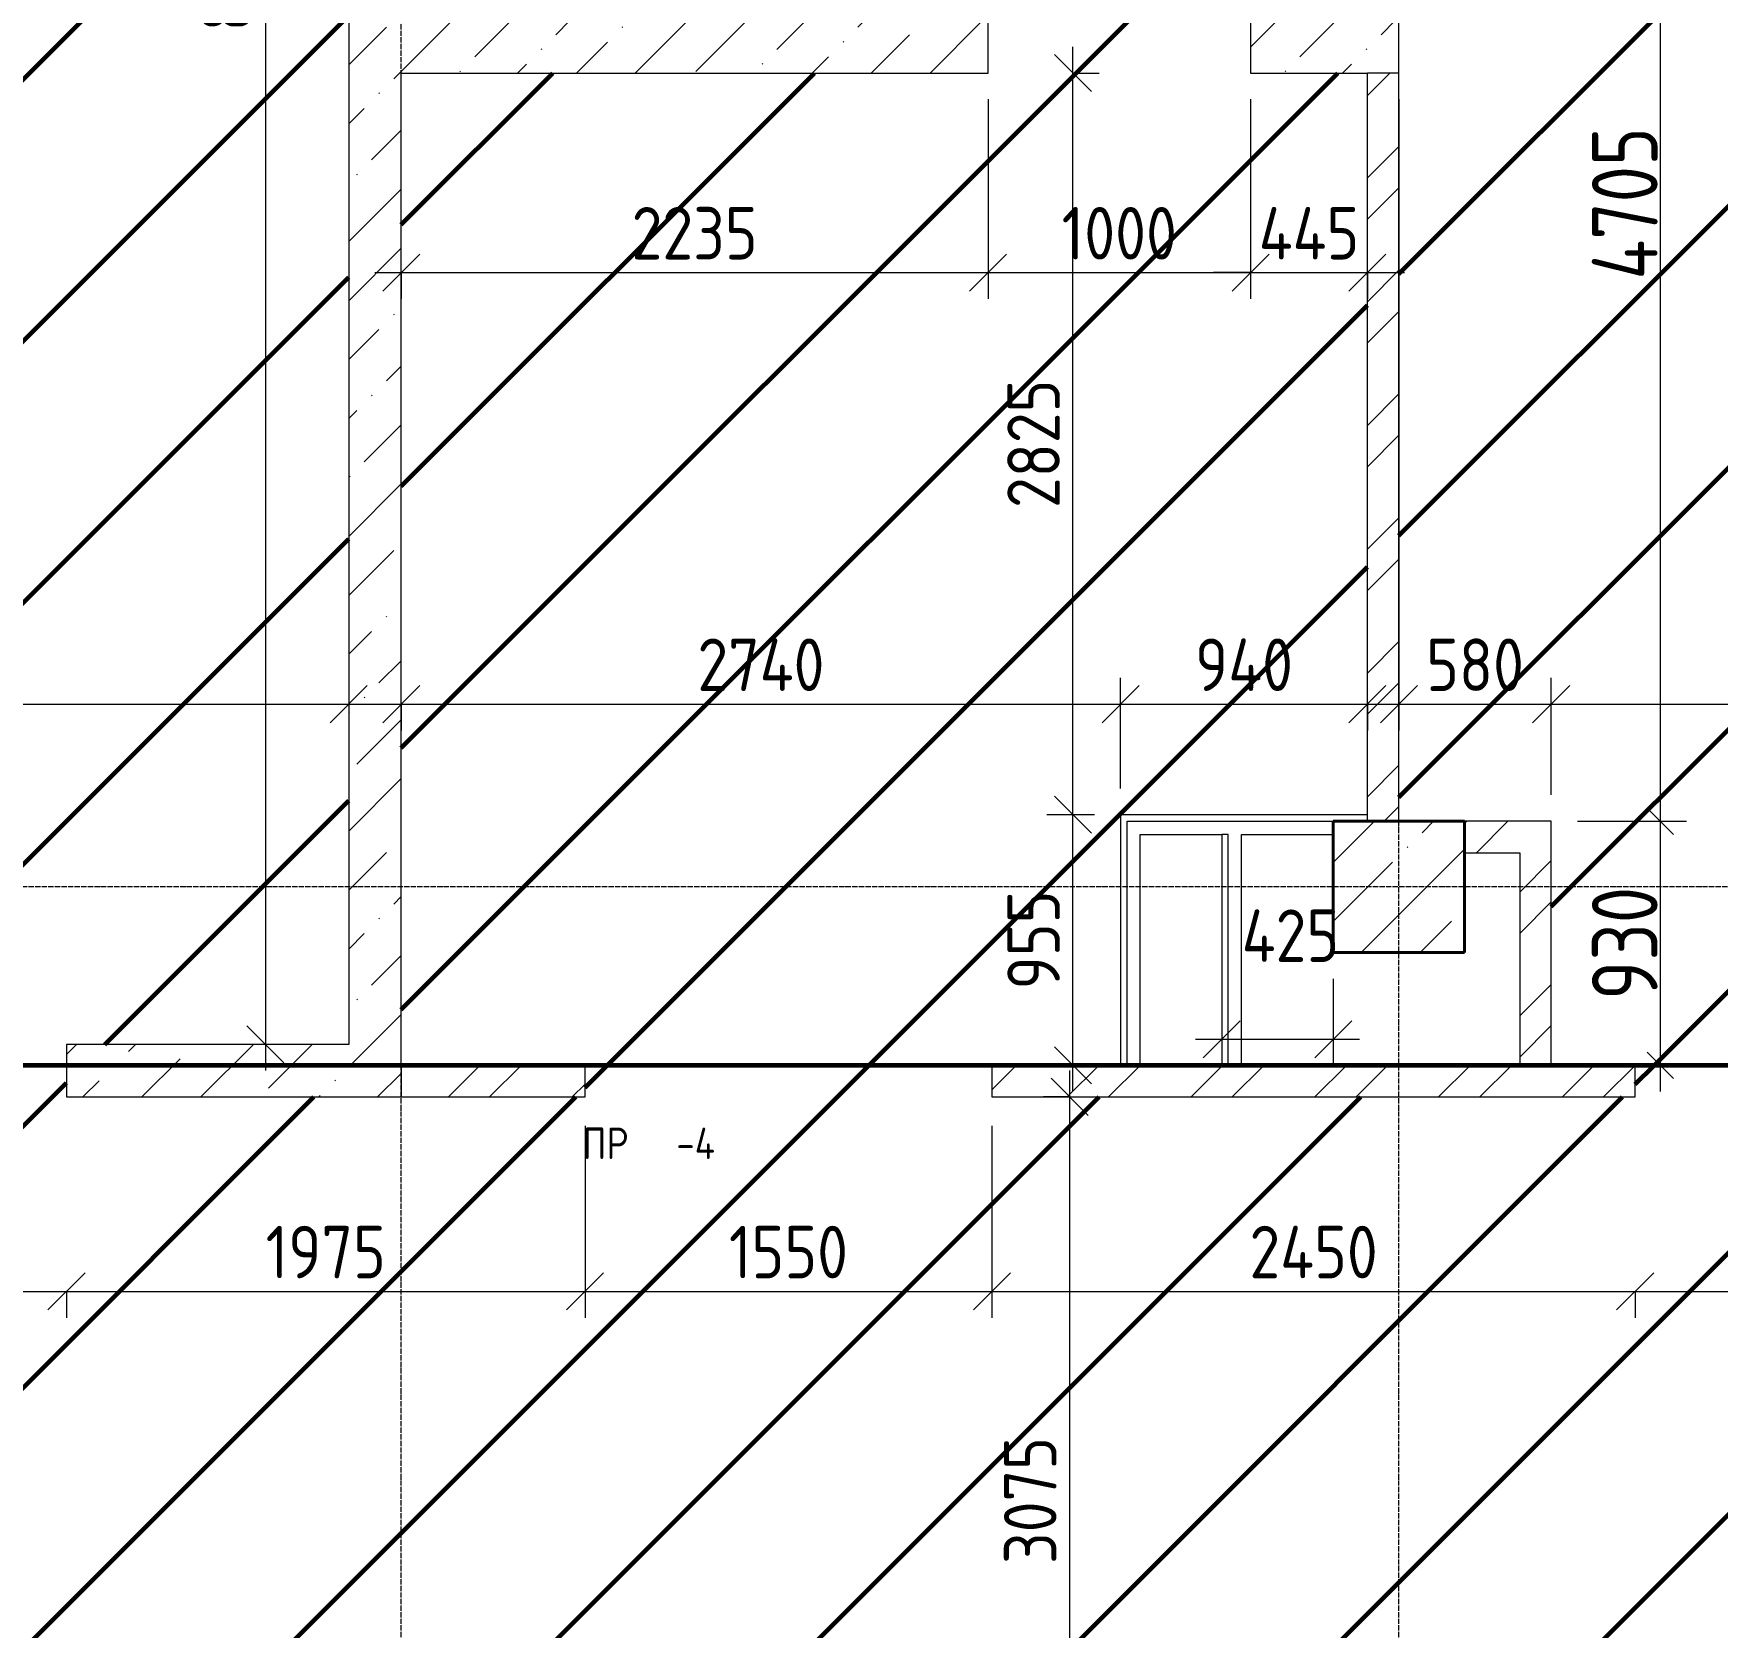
# Model space of a CAD drawing. Header units: millimetres. Extents: x -56773 to 323062, y -262288 to 76460.
# Drawn here: x 44400 to 50813, y 584 to 6655 of the extents above; entities that cross this region are included whole.
import ezdxf

# ---------------------------------------------------------------- set-up
doc = ezdxf.new("R2010")
doc.units = ezdxf.units.MM
doc.linetypes.add('ADSK_Линия сетки', pattern=[25, 20, -2.5, 0, -2.5])
for name, color, linetype, lineweight in [('1.1) Шлифовка потолка', 5, 'Continuous', 60), ('Марки', 7, 'Continuous', 20), ('Несущие колонны', 7, 'Continuous', 18), ('Оси', 7, 'Continuous', 9), ('Размеры', 7, 'Continuous', 9), ('Стены внутренние', 7, 'Continuous', 18), ('Стены наружные', 7, 'Continuous', 18), ('Стены штриховка', 7, 'Continuous', 9)]:
    doc.layers.add(name, color=color, linetype=linetype, lineweight=lineweight)
doc.styles.add('GOST Common_3', font='', dxfattribs={"width": 0.9, "height": 200})
doc.styles.add('GOST Common_5', font='', dxfattribs={"width": 0.85, "height": 250})
doc.styles.add('GOST Common_9', font='', dxfattribs={"width": 0.9, "height": 120})
doc.styles.get('GOST Common_3').set_extended_font_data('GOST Common')
doc.styles.get('GOST Common_5').set_extended_font_data('GOST Common')
doc.styles.get('GOST Common_9').set_extended_font_data('GOST Common')
doc.dimstyles.new('ADSK_Основной_2_0_1', dxfattribs={"dimscale": 304.8, "dimtxt": 201.142999, "dimasz": 0.463911, "dimexe": 0.328084, "dimexo": 0.328084, "dimgap": 0.164042, "dimtad": 1, "dimdec": 3, "dimrnd": 0.001, "dimdsep": 46, "dimtxsty": 'GOST Common_3', "dimblk1": 'OBLIQUE', "dimblk2": 'OBLIQUE', "dimsah": 1, "dimcen": 0.09, "dimdle": 0.328084, "dimazin": 2, "dimtfac": 1, "dimtdec": 4, "dimtix": 1, "dimtmove": 1, "dimatfit": 3, "dimfxl": 1, "dimtvp": 1, "dimtolj": 1, "dimtzin": 0, "dimlwd": 20, "dimlwe": 20, "dimarcsym": 2})
doc.dimstyles.new('ADSK_Основной_2_0_2', dxfattribs={"dimscale": 304.8, "dimtxt": 201.142999, "dimasz": 0.463911, "dimexe": 0.328084, "dimexo": 0.328084, "dimgap": 0.164042, "dimtad": 1, "dimdec": 3, "dimrnd": 0.001, "dimdsep": 46, "dimtxsty": 'GOST Common_3', "dimblk1": 'OBLIQUE', "dimblk2": 'OBLIQUE', "dimsah": 1, "dimcen": 0.09, "dimdle": 0.328084, "dimazin": 2, "dimtfac": 1, "dimtdec": 4, "dimtix": 1, "dimtmove": 0, "dimatfit": 3, "dimfxl": 1, "dimtvp": 1, "dimtolj": 1, "dimtzin": 0, "dimlwd": 20, "dimlwe": 20, "dimarcsym": 2})
doc.dimstyles.new('ADSK_Основной_окр', dxfattribs={"dimscale": 304.8, "dimtxt": 251.428749, "dimasz": 0.328084, "dimexe": 0.328084, "dimexo": 0.328084, "dimgap": 0.032808, "dimtad": 1, "dimdec": 0, "dimrnd": 5, "dimdsep": 46, "dimtxsty": 'GOST Common_5', "dimblk1": 'OBLIQUE', "dimblk2": 'OBLIQUE', "dimsah": 1, "dimcen": 0.09, "dimdle": 0.328084, "dimazin": 2, "dimtfac": 1, "dimtdec": 4, "dimtix": 1, "dimtmove": 0, "dimatfit": 3, "dimfxl": 1, "dimtvp": 1, "dimtolj": 1, "dimtzin": 0, "dimlwd": 20, "dimlwe": 20, "dimarcsym": 2})
pattern_1 = [(45, (0, 0), (84.19025, 308.69666), [396.875, -79.375, 3.353, -76.022])]
pattern_2 = [(45, (0, 0), (-235.7317, 235.7317), []), (45, (157.15, 0), (-235.7317, 235.7317), [])]

# ---------------------------------------------------------------- blocks, each defined once
blk = doc.blocks.new('ADSK_КолоннаЖБ_Прямоугольная - 500x500 мм-V14-Кладочный план подвала')
at = {"layer": 'Несущие колонны', "lineweight": 9}
h = blk.add_hatch(dxfattribs=at)
h.set_pattern_fill('FP_20', color=256, style=0, pattern_type=2)
h.set_pattern_definition([(315, (-3404.97, 49600), (224.5064, 224.5064), []), (315, (-3404.97, 49375.5), (224.5064, 224.5064), [396.875, -79.375, 3.353, -76.022])])
h.paths.add_polyline_path([(-250, -250), (250, -250), (250, 250), (-250, 250)])
at = {"layer": 'Несущие колонны', "lineweight": 40}
for p, q in [((-250, -250), (-250, 250)), ((-250, 250), (250, 250)), ((250, 250), (-250, 250)), ((-250, 250), (-250, -250)), ((250, 250), (250, -250)), ((250, -250), (250, 250)), ((250, -250), (-250, -250)), ((-250, -250), (250, -250))]:
    blk.add_line(p, q, dxfattribs=at)
blk = doc.blocks.new('_Oblique')
at = {"color": 0, "linetype": 'ByBlock', "lineweight": -2}
blk.add_line((-0.5, -0.5), (0.5, 0.5), dxfattribs=at)
blk = doc.blocks.new('DIMBLOCK431-Кладочный план подвала')
at = {"layer": 'Defpoints', "color": 0, "transparency": 16777216}
for p in [(43475, 1963.9), (44525, 1963.9), (44525, 1863.9)]:
    blk.add_point(p, dxfattribs=at)
at = {"layer": 'Размеры', "color": 0, "lineweight": 20, "transparency": 16777216}
for p, q in [((43375, 1863.9), (44625, 1863.9)), ((43475, 1863.9), (43475, 1763.9)), ((44525, 1863.9), (44525, 1763.9))]:
    blk.add_line(p, q, dxfattribs=at)
at = {"layer": 'Размеры', "color": 0, "lineweight": 20, "transparency": 16777216, "xscale": 141.4, "yscale": 141.4, "zscale": 141.4, "rotation": 180}
blk.add_blockref('_Oblique', (43475, 1863.9), dxfattribs=at)
at = {"layer": 'Размеры', "color": 0, "lineweight": 20, "transparency": 16777216, "xscale": 141.4, "yscale": 141.4, "zscale": 141.4}
blk.add_blockref('_Oblique', (44525, 1863.9), dxfattribs=at)
at = {"layer": 'Размеры', "color": 0, "lineweight": 9, "transparency": 16777216, "insert": (44000, 2013.9), "char_height": 200, "width": 560.473, "attachment_point": 5, "style": 'GOST Common_3'}
blk.add_mtext('\\A1;1050', dxfattribs=at)
blk = doc.blocks.new('DIMBLOCK432-Кладочный план подвала')
at = {"layer": 'Defpoints', "color": 0, "transparency": 16777216}
for p in [(46500, 2595), (44525, 1963.9), (46500, 1863.9)]:
    blk.add_point(p, dxfattribs=at)
at = {"layer": 'Размеры', "color": 0, "lineweight": 20, "transparency": 16777216}
for p, q in [((46500, 2495), (46500, 1763.9)), ((44425, 1863.9), (46600, 1863.9)), ((44525, 1863.9), (44525, 1763.9))]:
    blk.add_line(p, q, dxfattribs=at)
at = {"layer": 'Размеры', "color": 0, "lineweight": 20, "transparency": 16777216, "xscale": 141.4, "yscale": 141.4, "zscale": 141.4, "rotation": 180}
blk.add_blockref('_Oblique', (44525, 1863.9), dxfattribs=at)
at = {"layer": 'Размеры', "color": 0, "lineweight": 20, "transparency": 16777216, "xscale": 141.4, "yscale": 141.4, "zscale": 141.4}
blk.add_blockref('_Oblique', (46500, 1863.9), dxfattribs=at)
at = {"layer": 'Размеры', "color": 0, "lineweight": 9, "transparency": 16777216, "insert": (45512.5, 2013.9), "char_height": 200, "width": 560.473, "attachment_point": 5, "style": 'GOST Common_3'}
blk.add_mtext('\\A1;1975', dxfattribs=at)
blk = doc.blocks.new('DIMBLOCK433-Кладочный план подвала')
at = {"layer": 'Defpoints', "color": 0, "transparency": 16777216}
for p in [(46500, 2595), (48050, 2595), (48050, 1863.9)]:
    blk.add_point(p, dxfattribs=at)
at = {"layer": 'Размеры', "color": 0, "lineweight": 20, "transparency": 16777216}
for p, q in [((46500, 2495), (46500, 1763.9)), ((48050, 2495), (48050, 1763.9)), ((46400, 1863.9), (48150, 1863.9))]:
    blk.add_line(p, q, dxfattribs=at)
at = {"layer": 'Размеры', "color": 0, "lineweight": 20, "transparency": 16777216, "xscale": 141.4, "yscale": 141.4, "zscale": 141.4, "rotation": 180}
blk.add_blockref('_Oblique', (46500, 1863.9), dxfattribs=at)
at = {"layer": 'Размеры', "color": 0, "lineweight": 20, "transparency": 16777216, "xscale": 141.4, "yscale": 141.4, "zscale": 141.4}
blk.add_blockref('_Oblique', (48050, 1863.9), dxfattribs=at)
at = {"layer": 'Размеры', "color": 0, "lineweight": 9, "transparency": 16777216, "insert": (47275, 2013.9), "char_height": 200, "width": 560.473, "attachment_point": 5, "style": 'GOST Common_3'}
blk.add_mtext('\\A1;1550', dxfattribs=at)
blk = doc.blocks.new('DIMBLOCK434-Кладочный план подвала')
at = {"layer": 'Defpoints', "color": 0, "transparency": 16777216}
for p in [(48050, 2595), (50500, 1963.9), (50500, 1863.9)]:
    blk.add_point(p, dxfattribs=at)
at = {"layer": 'Размеры', "color": 0, "lineweight": 20, "transparency": 16777216}
for p, q in [((48050, 2495), (48050, 1763.9)), ((47950, 1863.9), (50600, 1863.9)), ((50500, 1863.9), (50500, 1763.9))]:
    blk.add_line(p, q, dxfattribs=at)
at = {"layer": 'Размеры', "color": 0, "lineweight": 20, "transparency": 16777216, "xscale": 141.4, "yscale": 141.4, "zscale": 141.4, "rotation": 180}
blk.add_blockref('_Oblique', (48050, 1863.9), dxfattribs=at)
at = {"layer": 'Размеры', "color": 0, "lineweight": 20, "transparency": 16777216, "xscale": 141.4, "yscale": 141.4, "zscale": 141.4}
blk.add_blockref('_Oblique', (50500, 1863.9), dxfattribs=at)
at = {"layer": 'Размеры', "color": 0, "lineweight": 9, "transparency": 16777216, "insert": (49275, 2013.9), "char_height": 200, "width": 625.93, "attachment_point": 5, "style": 'GOST Common_3'}
blk.add_mtext('\\A1;2450', dxfattribs=at)
blk = doc.blocks.new('DIMBLOCK435-Кладочный план подвала')
at = {"layer": 'Defpoints', "color": 0, "transparency": 16777216}
for p in [(50500, 1963.9), (52050, 1963.9), (52050, 1863.9)]:
    blk.add_point(p, dxfattribs=at)
at = {"layer": 'Размеры', "color": 0, "lineweight": 20, "transparency": 16777216}
for p, q in [((50400, 1863.9), (52150, 1863.9)), ((50500, 1863.9), (50500, 1763.9)), ((52050, 1863.9), (52050, 1763.9))]:
    blk.add_line(p, q, dxfattribs=at)
at = {"layer": 'Размеры', "color": 0, "lineweight": 20, "transparency": 16777216, "xscale": 141.4, "yscale": 141.4, "zscale": 141.4, "rotation": 180}
blk.add_blockref('_Oblique', (50500, 1863.9), dxfattribs=at)
at = {"layer": 'Размеры', "color": 0, "lineweight": 20, "transparency": 16777216, "xscale": 141.4, "yscale": 141.4, "zscale": 141.4}
blk.add_blockref('_Oblique', (52050, 1863.9), dxfattribs=at)
at = {"layer": 'Размеры', "color": 0, "lineweight": 9, "transparency": 16777216, "insert": (51275, 2013.9), "char_height": 200, "width": 560.473, "attachment_point": 5, "style": 'GOST Common_3'}
blk.add_mtext('\\A1;1550', dxfattribs=at)
blk = doc.blocks.new('DIMBLOCK438-Кладочный план подвала')
at = {"layer": 'Defpoints', "color": 0, "transparency": 16777216}
for p in [(50666.1, 8361.7), (50180, 3655), (50595.3, 3655)]:
    blk.add_point(p, dxfattribs=at)
at = {"layer": 'Размеры', "color": 0, "lineweight": 20, "transparency": 16777216}
for p, q in [((50595.3, 8461.7), (50595.3, 3555)), ((50566.1, 8361.7), (50495.3, 8361.7)), ((50280, 3655), (50695.3, 3655))]:
    blk.add_line(p, q, dxfattribs=at)
at = {"layer": 'Размеры', "color": 0, "lineweight": 20, "transparency": 16777216, "xscale": 100, "yscale": 100, "zscale": 100}
for p, rotation in [((50595.3, 8361.7), 90), ((50595.3, 3655), 270)]:
    blk.add_blockref('_Oblique', p, dxfattribs=dict(at, rotation=rotation))
at = {"layer": 'Размеры', "color": 0, "lineweight": 9, "transparency": 16777216, "insert": (50460.3, 6008.3), "char_height": 250, "width": 721.047, "attachment_point": 5, "rotation": 90, "style": 'GOST Common_5'}
blk.add_mtext('\\A1;4705', dxfattribs=at)
blk = doc.blocks.new('DIMBLOCK439-Кладочный план подвала')
at = {"layer": 'Defpoints', "color": 0, "transparency": 16777216}
for p in [(50180, 3655), (50595.3, 2725), (50666.1, 2725)]:
    blk.add_point(p, dxfattribs=at)
at = {"layer": 'Размеры', "color": 0, "lineweight": 20, "transparency": 16777216}
for p, q in [((50595.3, 3755), (50595.3, 2625)), ((50280, 3655), (50695.3, 3655)), ((50566.1, 2725), (50495.3, 2725))]:
    blk.add_line(p, q, dxfattribs=at)
at = {"layer": 'Размеры', "color": 0, "lineweight": 20, "transparency": 16777216, "xscale": 100, "yscale": 100, "zscale": 100}
for p, rotation in [((50595.3, 3655), 90), ((50595.3, 2725), 270)]:
    blk.add_blockref('_Oblique', p, dxfattribs=dict(at, rotation=rotation))
at = {"layer": 'Размеры', "color": 0, "lineweight": 9, "transparency": 16777216, "insert": (50460.3, 3190), "char_height": 250, "width": 521.608, "attachment_point": 5, "rotation": 90, "style": 'GOST Common_5'}
blk.add_mtext('\\A1;930', dxfattribs=at)
blk = doc.blocks.new('DIMBLOCK441-Кладочный план подвала')
at = {"layer": 'Defpoints', "color": 0, "transparency": 16777216}
for p in [(49600, 6505), (50180, 4101), (50180, 3655)]:
    blk.add_point(p, dxfattribs=at)
at = {"layer": 'Размеры', "color": 0, "lineweight": 20, "transparency": 16777216}
for p, q in [((49600, 6405), (49600, 4001)), ((50180, 3755), (50180, 4201)), ((49500, 4101), (50280, 4101))]:
    blk.add_line(p, q, dxfattribs=at)
at = {"layer": 'Размеры', "color": 0, "lineweight": 20, "transparency": 16777216, "xscale": 141.4, "yscale": 141.4, "zscale": 141.4, "rotation": 180}
blk.add_blockref('_Oblique', (49600, 4101), dxfattribs=at)
at = {"layer": 'Размеры', "color": 0, "lineweight": 20, "transparency": 16777216, "xscale": 141.4, "yscale": 141.4, "zscale": 141.4}
blk.add_blockref('_Oblique', (50180, 4101), dxfattribs=at)
at = {"layer": 'Размеры', "color": 0, "lineweight": 9, "transparency": 16777216, "insert": (49890, 4251), "char_height": 200, "width": 454.106, "attachment_point": 5, "style": 'GOST Common_3'}
blk.add_mtext('\\A1;580', dxfattribs=at)
blk = doc.blocks.new('DIMBLOCK442-Кладочный план подвала')
at = {"layer": 'Defpoints', "color": 0, "transparency": 16777216}
for p in [(55350, 4101), (50180, 3655), (55350, 3655)]:
    blk.add_point(p, dxfattribs=at)
at = {"layer": 'Размеры', "color": 0, "lineweight": 20, "transparency": 16777216}
for p, q in [((50180, 3755), (50180, 4201)), ((55350, 3755), (55350, 4201)), ((50080, 4101), (55450, 4101))]:
    blk.add_line(p, q, dxfattribs=at)
at = {"layer": 'Размеры', "color": 0, "lineweight": 20, "transparency": 16777216, "xscale": 141.4, "yscale": 141.4, "zscale": 141.4, "rotation": 180}
blk.add_blockref('_Oblique', (50180, 4101), dxfattribs=at)
at = {"layer": 'Размеры', "color": 0, "lineweight": 20, "transparency": 16777216, "xscale": 141.4, "yscale": 141.4, "zscale": 141.4}
blk.add_blockref('_Oblique', (55350, 4101), dxfattribs=at)
at = {"layer": 'Размеры', "color": 0, "lineweight": 9, "transparency": 16777216, "insert": (52765, 4251), "char_height": 200, "width": 560.473, "attachment_point": 5, "style": 'GOST Common_3'}
blk.add_mtext('\\A1;5170', dxfattribs=at)
blk = doc.blocks.new('DIMBLOCK444-Кладочный план подвала')
at = {"layer": 'Defpoints', "color": 0, "transparency": 16777216}
for p in [(48035, 6505), (45800, 5844.7), (48035, 5744.7)]:
    blk.add_point(p, dxfattribs=at)
at = {"layer": 'Размеры', "color": 0, "lineweight": 20, "transparency": 16777216}
for p, q in [((48035, 6405), (48035, 5644.7)), ((45700, 5744.7), (48135, 5744.7)), ((45800, 5744.7), (45800, 5644.7))]:
    blk.add_line(p, q, dxfattribs=at)
at = {"layer": 'Размеры', "color": 0, "lineweight": 20, "transparency": 16777216, "xscale": 141.4, "yscale": 141.4, "zscale": 141.4, "rotation": 180}
blk.add_blockref('_Oblique', (45800, 5744.7), dxfattribs=at)
at = {"layer": 'Размеры', "color": 0, "lineweight": 20, "transparency": 16777216, "xscale": 141.4, "yscale": 141.4, "zscale": 141.4}
blk.add_blockref('_Oblique', (48035, 5744.7), dxfattribs=at)
at = {"layer": 'Размеры', "color": 0, "lineweight": 9, "transparency": 16777216, "insert": (46917.5, 5894.7), "char_height": 200, "width": 605.475, "attachment_point": 5, "style": 'GOST Common_3'}
blk.add_mtext('\\A1;2235', dxfattribs=at)
blk = doc.blocks.new('DIMBLOCK445-Кладочный план подвала')
at = {"layer": 'Defpoints', "color": 0, "transparency": 16777216}
for p in [(48035, 6505), (49035, 6505), (49035, 5744.7)]:
    blk.add_point(p, dxfattribs=at)
at = {"layer": 'Размеры', "color": 0, "lineweight": 20, "transparency": 16777216}
for p, q in [((48035, 6405), (48035, 5644.7)), ((49035, 6405), (49035, 5644.7)), ((47935, 5744.7), (49135, 5744.7))]:
    blk.add_line(p, q, dxfattribs=at)
at = {"layer": 'Размеры', "color": 0, "lineweight": 20, "transparency": 16777216, "xscale": 141.4, "yscale": 141.4, "zscale": 141.4, "rotation": 180}
blk.add_blockref('_Oblique', (48035, 5744.7), dxfattribs=at)
at = {"layer": 'Размеры', "color": 0, "lineweight": 20, "transparency": 16777216, "xscale": 141.4, "yscale": 141.4, "zscale": 141.4}
blk.add_blockref('_Oblique', (49035, 5744.7), dxfattribs=at)
at = {"layer": 'Размеры', "color": 0, "lineweight": 9, "transparency": 16777216, "insert": (48535, 5894.7), "char_height": 200, "width": 560.473, "attachment_point": 5, "style": 'GOST Common_3'}
blk.add_mtext('\\A1;1000', dxfattribs=at)
blk = doc.blocks.new('DIMBLOCK446-Кладочный план подвала')
at = {"layer": 'Defpoints', "color": 0, "transparency": 16777216}
for p in [(49035, 6505), (49480, 5844.7), (49480, 5744.7)]:
    blk.add_point(p, dxfattribs=at)
at = {"layer": 'Размеры', "color": 0, "lineweight": 20, "transparency": 16777216}
for p, q in [((49035, 6405), (49035, 5644.7)), ((49035, 5744.7), (48893.6, 5744.7)), ((49035, 5744.7), (49480, 5744.7)), ((49480, 5744.7), (49480, 5644.7)), ((49480, 5744.7), (49621.4, 5744.7))]:
    blk.add_line(p, q, dxfattribs=at)
at = {"layer": 'Размеры', "color": 0, "lineweight": 20, "transparency": 16777216, "xscale": 141.4, "yscale": 141.4, "zscale": 141.4}
blk.add_blockref('_Oblique', (49035, 5744.7), dxfattribs=at)
at = {"layer": 'Размеры', "color": 0, "lineweight": 20, "transparency": 16777216, "xscale": 141.4, "yscale": 141.4, "zscale": 141.4, "rotation": 180}
blk.add_blockref('_Oblique', (49480, 5744.7), dxfattribs=at)
at = {"layer": 'Размеры', "color": 0, "lineweight": 9, "transparency": 16777216, "insert": (49257.5, 5894.7), "char_height": 200, "width": 495.016, "attachment_point": 5, "style": 'GOST Common_3'}
blk.add_mtext('\\A1;445', dxfattribs=at)
blk = doc.blocks.new('DIMBLOCK447-Кладочный план подвала')
at = {"layer": 'Defpoints', "color": 0, "transparency": 16777216}
for p in [(48358.5, 3680), (48540, 3680), (48258.5, 2725)]:
    blk.add_point(p, dxfattribs=at)
at = {"layer": 'Размеры', "color": 0, "lineweight": 20, "transparency": 16777216}
for p, q in [((48358.5, 2625), (48358.5, 3780)), ((48440, 3680), (48258.5, 3680)), ((48358.5, 2725), (48458.5, 2725))]:
    blk.add_line(p, q, dxfattribs=at)
at = {"layer": 'Размеры', "color": 0, "lineweight": 20, "transparency": 16777216, "xscale": 141.4, "yscale": 141.4, "zscale": 141.4}
for p, rotation in [((48358.5, 3680), 90), ((48358.5, 2725), 270)]:
    blk.add_blockref('_Oblique', p, dxfattribs=dict(at, rotation=rotation))
at = {"layer": 'Размеры', "color": 0, "lineweight": 9, "transparency": 16777216, "insert": (48208.5, 3202.5), "char_height": 200, "width": 454.106, "attachment_point": 5, "rotation": 90, "style": 'GOST Common_3'}
blk.add_mtext('\\A1;955', dxfattribs=at)
blk = doc.blocks.new('DIMBLOCK448-Кладочный план подвала')
at = {"layer": 'Defpoints', "color": 0, "transparency": 16777216}
for p in [(48258.5, 6505), (48358.5, 6505), (48540, 3680)]:
    blk.add_point(p, dxfattribs=at)
at = {"layer": 'Размеры', "color": 0, "lineweight": 20, "transparency": 16777216}
for p, q in [((48358.5, 3580), (48358.5, 6605)), ((48358.5, 6505), (48458.5, 6505)), ((48440, 3680), (48258.5, 3680))]:
    blk.add_line(p, q, dxfattribs=at)
at = {"layer": 'Размеры', "color": 0, "lineweight": 20, "transparency": 16777216, "xscale": 141.4, "yscale": 141.4, "zscale": 141.4}
for p, rotation in [((48358.5, 6505), 90), ((48358.5, 3680), 270)]:
    blk.add_blockref('_Oblique', p, dxfattribs=dict(at, rotation=rotation))
at = {"layer": 'Размеры', "color": 0, "lineweight": 9, "transparency": 16777216, "insert": (48208.5, 5092.5), "char_height": 200, "width": 605.475, "attachment_point": 5, "rotation": 90, "style": 'GOST Common_3'}
blk.add_mtext('\\A1;2825', dxfattribs=at)
blk = doc.blocks.new('DIMBLOCK449-Кладочный план подвала')
at = {"layer": 'Defpoints', "color": 0, "transparency": 16777216}
for p in [(45800, 4201), (48540, 4101), (48540, 3680)]:
    blk.add_point(p, dxfattribs=at)
at = {"layer": 'Размеры', "color": 0, "lineweight": 20, "transparency": 16777216}
for p, q in [((48540, 3780), (48540, 4201)), ((45700, 4101), (48640, 4101)), ((45800, 4101), (45800, 4001))]:
    blk.add_line(p, q, dxfattribs=at)
at = {"layer": 'Размеры', "color": 0, "lineweight": 20, "transparency": 16777216, "xscale": 141.4, "yscale": 141.4, "zscale": 141.4, "rotation": 180}
blk.add_blockref('_Oblique', (45800, 4101), dxfattribs=at)
at = {"layer": 'Размеры', "color": 0, "lineweight": 20, "transparency": 16777216, "xscale": 141.4, "yscale": 141.4, "zscale": 141.4}
blk.add_blockref('_Oblique', (48540, 4101), dxfattribs=at)
at = {"layer": 'Размеры', "color": 0, "lineweight": 9, "transparency": 16777216, "insert": (47170, 4251), "char_height": 200, "width": 625.93, "attachment_point": 5, "style": 'GOST Common_3'}
blk.add_mtext('\\A1;2740', dxfattribs=at)
blk = doc.blocks.new('DIMBLOCK450-Кладочный план подвала')
at = {"layer": 'Defpoints', "color": 0, "transparency": 16777216}
for p in [(49480, 4201), (49480, 4101), (48540, 3680)]:
    blk.add_point(p, dxfattribs=at)
at = {"layer": 'Размеры', "color": 0, "lineweight": 20, "transparency": 16777216}
for p, q in [((48540, 3780), (48540, 4201)), ((48440, 4101), (49580, 4101)), ((49480, 4101), (49480, 4001))]:
    blk.add_line(p, q, dxfattribs=at)
at = {"layer": 'Размеры', "color": 0, "lineweight": 20, "transparency": 16777216, "xscale": 141.4, "yscale": 141.4, "zscale": 141.4, "rotation": 180}
blk.add_blockref('_Oblique', (48540, 4101), dxfattribs=at)
at = {"layer": 'Размеры', "color": 0, "lineweight": 20, "transparency": 16777216, "xscale": 141.4, "yscale": 141.4, "zscale": 141.4}
blk.add_blockref('_Oblique', (49480, 4101), dxfattribs=at)
at = {"layer": 'Размеры', "color": 0, "lineweight": 9, "transparency": 16777216, "insert": (49010, 4251), "char_height": 200, "width": 474.561, "attachment_point": 5, "style": 'GOST Common_3'}
blk.add_mtext('\\A1;940', dxfattribs=at)
blk = doc.blocks.new('DIMBLOCK451-Кладочный план подвала')
at = {"layer": 'Defpoints', "color": 0, "transparency": 16777216}
for p in [(49350, 3155), (48925, 2924.3), (49350, 2824.3)]:
    blk.add_point(p, dxfattribs=at)
at = {"layer": 'Размеры', "color": 0, "lineweight": 20, "transparency": 16777216}
for p, q in [((49350, 3055), (49350, 2724.3)), ((48825, 2824.3), (49450, 2824.3)), ((48925, 2824.3), (48925, 2724.3))]:
    blk.add_line(p, q, dxfattribs=at)
at = {"layer": 'Размеры', "color": 0, "lineweight": 20, "transparency": 16777216, "xscale": 141.4, "yscale": 141.4, "zscale": 141.4, "rotation": 180}
blk.add_blockref('_Oblique', (48925, 2824.3), dxfattribs=at)
at = {"layer": 'Размеры', "color": 0, "lineweight": 20, "transparency": 16777216, "xscale": 141.4, "yscale": 141.4, "zscale": 141.4}
blk.add_blockref('_Oblique', (49350, 2824.3), dxfattribs=at)
at = {"layer": 'Размеры', "color": 0, "lineweight": 9, "transparency": 16777216, "insert": (49001.1, 3319), "char_height": 200, "width": 474.561, "attachment_point": 1, "line_spacing_factor": 1.022761, "style": 'GOST Common_3'}
blk.add_mtext('\\A1;425', dxfattribs=at)
blk = doc.blocks.new('DIMBLOCK452-Кладочный план подвала')
at = {"layer": 'Defpoints', "color": 0, "transparency": 16777216}
for p in [(45382.7, 11005), (45282.7, 2805), (45382.7, 2805)]:
    blk.add_point(p, dxfattribs=at)
at = {"layer": 'Размеры', "color": 0, "lineweight": 20, "transparency": 16777216}
for p, q in [((45282.7, 11105), (45282.7, 2705)), ((45282.7, 11005), (45182.7, 11005)), ((45282.7, 2805), (45182.7, 2805))]:
    blk.add_line(p, q, dxfattribs=at)
at = {"layer": 'Размеры', "color": 0, "lineweight": 20, "transparency": 16777216, "xscale": 141.4, "yscale": 141.4, "zscale": 141.4}
for p, rotation in [((45282.7, 11005), 90), ((45282.7, 2805), 270)]:
    blk.add_blockref('_Oblique', p, dxfattribs=dict(at, rotation=rotation))
at = {"layer": 'Размеры', "color": 0, "lineweight": 9, "transparency": 16777216, "insert": (45132.7, 6905), "char_height": 200, "width": 605.475, "attachment_point": 5, "rotation": 90, "style": 'GOST Common_3'}
blk.add_mtext('\\A1;8200', dxfattribs=at)
blk = doc.blocks.new('DIMBLOCK453-Кладочный план подвала')
at = {"layer": 'Defpoints', "color": 0, "transparency": 16777216}
for p in [(42200, 4201), (45600, 4201), (45600, 4101)]:
    blk.add_point(p, dxfattribs=at)
at = {"layer": 'Размеры', "color": 0, "lineweight": 20, "transparency": 16777216}
for p, q in [((42100, 4101), (45700, 4101)), ((42200, 4101), (42200, 4001)), ((45600, 4101), (45600, 4001))]:
    blk.add_line(p, q, dxfattribs=at)
at = {"layer": 'Размеры', "color": 0, "lineweight": 20, "transparency": 16777216, "xscale": 141.4, "yscale": 141.4, "zscale": 141.4, "rotation": 180}
blk.add_blockref('_Oblique', (42200, 4101), dxfattribs=at)
at = {"layer": 'Размеры', "color": 0, "lineweight": 20, "transparency": 16777216, "xscale": 141.4, "yscale": 141.4, "zscale": 141.4}
blk.add_blockref('_Oblique', (45600, 4101), dxfattribs=at)
at = {"layer": 'Размеры', "color": 0, "lineweight": 9, "transparency": 16777216, "insert": (43900, 4251), "char_height": 200, "width": 625.93, "attachment_point": 5, "style": 'GOST Common_3'}
blk.add_mtext('\\A1;3400', dxfattribs=at)
blk = doc.blocks.new('DIMBLOCK507-Кладочный план подвала')
at = {"layer": 'Defpoints', "color": 0, "transparency": 16777216}
for p in [(48445.8, 2605), (48345.8, -470), (48575, -470)]:
    blk.add_point(p, dxfattribs=at)
at = {"layer": 'Размеры', "color": 0, "lineweight": 20, "transparency": 16777216}
for p, q in [((48345.8, 2705), (48345.8, -570)), ((48345.8, 2605), (48245.8, 2605)), ((48475, -470), (48245.8, -470))]:
    blk.add_line(p, q, dxfattribs=at)
at = {"layer": 'Размеры', "color": 0, "lineweight": 20, "transparency": 16777216, "xscale": 141.4, "yscale": 141.4, "zscale": 141.4}
for p, rotation in [((48345.8, 2605), 90), ((48345.8, -470), 270)]:
    blk.add_blockref('_Oblique', p, dxfattribs=dict(at, rotation=rotation))
at = {"layer": 'Размеры', "color": 0, "lineweight": 9, "transparency": 16777216, "insert": (48195.8, 1067.5), "char_height": 200, "width": 605.475, "attachment_point": 5, "rotation": 90, "style": 'GOST Common_3'}
blk.add_mtext('\\A1;3075', dxfattribs=at)

msp = doc.modelspace()

# ---------------------------------------------------------------- hatches: boundary and pattern name
at = {"layer": '1.1) Шлифовка потолка', "transparency": 33554687}
h = msp.add_hatch(dxfattribs=at)
h.set_pattern_fill('ANSI31', color=256, scale=222)
h.paths.add_polyline_path([(20425, -1315.031), (15600, -1315.031), (15600, -6795.031), (16000, -6795.031), (16000, -6945.031), (21600, -6945.031), (21600, -6795.031), (22000, -6795.031), (22000, -6945.031), (23465, -6945.031), (23465, -6410.031), (23585, -6410.031), (23585, -6945.031), (27600, -6945.031), (27600, -6795.031), (27880, -6795.031), (27880, -1315.031), (25680, -1315.031), (25680, -1755.031), (25560, -1755.031), (25560, -1315.031), (23860, -1315.031), (23860, -2790.031), (25560, -2790.031), (25560, -2655.031), (25680, -2655.031), (25680, -3235.031), (25560, -3235.031), (25560, -3085.031), (23760, -3085.031), (23760, -4285.031), (25560, -4285.031), (25560, -4135.031), (25680, -4135.031), (25680, -4405.031), (23585, -4405.031), (23585, -5210.031), (23465, -5210.031), (23465, -3410.031), (23290, -3410.031), (23290, -3290.031), (23465, -3290.031), (23465, -1590.031), (22040, -1590.031), (22040, -3290.031), (22390, -3290.031), (22390, -3410.031), (21595, -3410.031), (21595, -3290.031), (21745, -3290.031), (21745, -1490.031), (20545, -1490.031), (20545, -3290.031), (20695, -3290.031), (20695, -3410.031), (20425, -3410.031)])
h.paths.add_polyline_path([(45600, 11004.969), (42200, 11004.969), (42200, 2804.969), (43475, 2804.969), (43475, 2724.969), (44525, 2724.969), (44525, 2804.969), (45600, 2804.969)])
h = msp.add_hatch(dxfattribs=at)
h.set_pattern_fill('ANSI31', color=256, scale=222)
h.paths.add_polyline_path([(59950, 9361.6677), (55920, 9361.6677), (55920, 1424.969), (59030, 1424.969), (59030, 1654.969), (59150, 1654.969), (59150, 1304.969), (55920, 1304.969), (55920, 969.969), (55800, 969.969), (55800, 2604.969), (52050, 2604.969), (52050, 2724.969), (50500, 2724.969), (50500, 2604.969), (48050, 2604.969), (48050, 2724.969), (46500, 2724.969), (46500, 2604.969), (45800, 2604.969), (44525, 2604.969), (44525, 2724.969), (43475, 2724.969), (43475, 2604.969), (42120, 2604.969), (42120, -1195.031), (44275, -1195.031), (44275, -1315.031), (45475, -1315.031), (45475, -1195.031), (45550, -1195.031), (45550, -745.031), (46050, -745.031), (46325, -745.031), (46325, -1195.031), (46750, -1195.031), (46750, -1315.031), (47800, -1315.031), (47800, -1195.031), (48575, -1195.031), (48575, -470.031), (50125, -470.031), (50125, -1195.031), (50470, -1195.031), (50470, -1315.031), (52020, -1315.031), (52020, -1195.031), (55075, -1195.031), (55075, -745.031), (55350, -745.031), (55800, -745.031), (55800, -580.031), (55920, -580.031), (55920, -1195.031), (60125, -1195.031), (60125, -1315.031), (61175, -1315.031), (61175, -1195.031), (61350, -1195.031), (61350, -745.031), (61550, -745.031), (61550, 2904.969), (60900, 2904.969, -1), (60800, 2904.969), (60150, 2904.969), (59950, 2904.969), (59150, 2904.969), (59150, 2704.969), (59030, 2704.969), (59030, 3024.969), (59950, 3024.969)])
h = msp.add_hatch(dxfattribs=at)
h.set_pattern_fill('ANSI31', color=256, scale=222)
h.paths.add_polyline_path([(55800, 8361.6677), (49600, 8361.6677), (49600, 6504.969), (49600, 3654.969), (49850, 3654.969), (50180, 3654.969), (50180, 2724.969), (55800, 2724.969), (55800, 3154.969), (55350, 3154.969), (55350, 3654.969), (55800, 3654.969)], flags=17)
h = msp.add_hatch(dxfattribs=at)
h.set_pattern_fill('ANSI31', color=256, scale=222)
h.paths.add_polyline_path([(49480, 6504.969), (49035, 6504.969), (49035, 6704.969), (48035, 6704.969), (48035, 6504.969), (45800, 6504.969), (45800, 2724.969), (48540, 2724.969), (48540, 3679.969), (49480, 3679.969)], flags=17)
at = {"layer": 'Стены внутренние', "lineweight": 9}
h = msp.add_hatch(dxfattribs=at)
h.set_pattern_fill('FP_2', color=256, style=0, pattern_type=2)
h.set_pattern_definition(pattern_2)
h.paths.add_polyline_path([(49600, 3654.969), (49600, 6504.969), (49480, 6504.969), (49480, 3654.969)])
h = msp.add_hatch(dxfattribs=at)
h.set_pattern_fill('FP_2', color=256, style=0, pattern_type=2)
h.set_pattern_definition(pattern_2)
h.paths.add_polyline_path([(50060, 3534.969), (50060, 3654.969), (49850, 3654.969), (49850, 3534.969)])
h = msp.add_hatch(dxfattribs=at)
h.set_pattern_fill('FP_2', color=256, style=0, pattern_type=2)
h.set_pattern_definition(pattern_2)
h.paths.add_polyline_path([(50060, 2724.969), (50180, 2724.969), (50180, 3654.969), (50060, 3654.969), (50060, 3534.969)])
h = msp.add_hatch(dxfattribs=at)
h.set_pattern_fill('FP_2', color=256, style=0, pattern_type=2)
h.set_pattern_definition(pattern_2)
h.paths.add_polyline_path([(55800, 2604.969), (55800, 2724.969), (52050, 2724.969), (52050, 2604.969), (52785.5782, 2604.969)])
h.paths.add_polyline_path([(50500, 2604.969), (50500, 2724.969), (48050, 2724.969), (48050, 2604.969)])
h.paths.add_polyline_path([(46500, 2604.969), (46500, 2724.969), (45800, 2724.969), (45800, 2604.969)])
at = {"layer": 'Стены наружные', "lineweight": 9}
h = msp.add_hatch(dxfattribs=at)
h.set_pattern_fill('FP_1', color=256, style=0, pattern_type=2)
h.set_pattern_definition(pattern_1)
h.paths.add_polyline_path([(45800, 2604.969), (45800, 11204.969), (45600, 11204.969), (45600, 2604.969)])
h = msp.add_hatch(dxfattribs=at)
h.set_pattern_fill('FP_1', color=256, style=0, pattern_type=2)
h.set_pattern_definition(pattern_1)
h.paths.add_polyline_path([(45800, 6504.969), (48035, 6504.969), (48035, 6704.969), (45800, 6704.969)])
h.paths.add_polyline_path([(49035, 6504.969), (49600, 6504.969), (49600, 6704.969), (49035, 6704.969)])
h = msp.add_hatch(dxfattribs=at)
h.set_pattern_fill('FP_1', color=256, style=0, pattern_type=2)
h.set_pattern_definition(pattern_1)
h.paths.add_polyline_path([(45600, 2604.969), (45600, 2804.969), (44525, 2804.969), (44525, 2604.969)])
h.paths.add_polyline_path([(42200, 2604.969), (43475, 2604.969), (43475, 2804.969), (42200, 2804.969)])

# ---------------------------------------------------------------- linework, layer by layer
at = {"layer": '1.1) Шлифовка потолка'}
msp.add_lwpolyline([(55800, 2724.969), (-9770, 2724.969), (-9770, 9604.969), (55800, 9604.969)], close=True, dxfattribs=at)
at = {"layer": 'Оси', "linetype": 'ADSK_Линия сетки', "lineweight": 5}
for p, q in [((45800, -10973.8823), (45800, 10027.4451)), ((49600, -10973.8823), (49600, 10027.4451)), ((62221.372, 3404.969), (-25240.0967, 3404.969))]:
    msp.add_line(p, q, dxfattribs=at)
at = {"layer": 'Стены внутренние', "lineweight": 5}
for p, q in [((49480, 3654.969), (49480, 6504.969)), ((49600, 3654.969), (49600, 6504.969)), ((49480, 3679.969), (48540, 3679.969)), ((48540, 3679.969), (48540, 2724.969)), ((48615, 3604.969), (48925, 3604.969)), ((48615, 2724.969), (48615, 3604.969)), ((48925, 3604.969), (48925, 2724.969)), ((49000, 2724.969), (49000, 3604.969)), ((49000, 3604.969), (49350, 3604.969)), ((50180, 3654.969), (49850, 3654.969)), ((50180, 2724.969), (50180, 3654.969)), ((49850, 3534.969), (50060, 3534.969)), ((50060, 3534.969), (50060, 2724.969)), ((46500, 2724.969), (45800, 2724.969)), ((46500, 2604.969), (46500, 2724.969)), ((48540, 2724.969), (48050, 2724.969)), ((48050, 2724.969), (48050, 2604.969)), ((48925, 2724.969), (48615, 2724.969)), ((50060, 2724.969), (49000, 2724.969)), ((50500, 2724.969), (50180, 2724.969)), ((50500, 2604.969), (50500, 2724.969)), ((45800, 2604.969), (46500, 2604.969)), ((48050, 2604.969), (50500, 2604.969))]:
    msp.add_line(p, q, dxfattribs=at)
at = {"layer": 'Стены наружные', "lineweight": 9}
for p, q in [((45600, 11004.969), (45600, 2804.969)), ((49600, 6504.969), (49600, 8361.6677)), ((48035, 6504.969), (48035, 6704.969)), ((49035, 6704.969), (49035, 6504.969)), ((45800, 2724.969), (45800, 6504.969)), ((45800, 6504.969), (48035, 6504.969)), ((49035, 6504.969), (49480, 6504.969)), ((45600, 2804.969), (44525, 2804.969)), ((44525, 2804.969), (44525, 2604.969)), ((44525, 2604.969), (45800, 2604.969))]:
    msp.add_line(p, q, dxfattribs=at)
at = {"layer": 'Стены штриховка', "lineweight": 9}
for p, q in [((49600, 6504.969), (49480, 6504.969)), ((48565, 3654.969), (49350, 3654.969)), ((48565, 2724.969), (48565, 3654.969)), ((48950, 3604.969), (48925, 3604.969)), ((48950, 2724.969), (48950, 3604.969)), ((45800, 2724.969), (45800, 2604.969)), ((48540, 2724.969), (48615, 2724.969)), ((48925, 2724.969), (49000, 2724.969))]:
    msp.add_line(p, q, dxfattribs=at)

# ---------------------------------------------------------------- block references
at = {"layer": 'Несущие колонны', "rotation": 89.9999999999999}
msp.add_blockref('ADSK_КолоннаЖБ_Прямоугольная - 500x500 мм-V14-Кладочный план подвала', (49600, 3404.969), dxfattribs=at)

# ---------------------------------------------------------------- texts
at = {"layer": 'Марки', "lineweight": 9, "char_height": 120, "attachment_point": 1, "style": 'GOST Common_9'}
for s, insert, width in [('ПР', (46490.4457, 2487.8748), 432.91125), ('-4', (46847.6332, 2487.8748), 411.265687)]:
    msp.add_mtext(s, dxfattribs=dict(at, insert=insert, width=width))

# ---------------------------------------------------------------- dimensions: what is measured, and where the dimension line sits
at = {"layer": 'Размеры', "lineweight": 9}
for base, p1, p2, dimstyle, override, picture, middle in [((45282.7452, 2804.969), (45382.7301, 11004.969), (45382.7301, 2804.969), 'ADSK_Основной_2_0_2', {"dimpost": '<>', "dimfxl": 8200}, 'DIMBLOCK452-Кладочный план подвала', (45132.7452, 6904.969)), ((50595.3412, 3654.969), (50666.0519, 8361.6677), (50180, 3654.969), 'ADSK_Основной_окр', {"dimpost": '<>', "dimfxl": 4731.729001}, 'DIMBLOCK438-Кладочный план подвала', (50460.3412, 6008.3183)), ((48358.4529, 6504.969), (48540, 3679.969), (48258.468, 6504.969), 'ADSK_Основной_2_0_2', {"dimpost": '<>', "dimfxl": 2838.993706}, 'DIMBLOCK448-Кладочный план подвала', (48208.4529, 5092.469)), ((48358.4529, 3679.969), (48258.468, 2724.969), (48540, 3679.969), 'ADSK_Основной_2_0_2', {"dimpost": '<>', "dimfxl": 995.633097}, 'DIMBLOCK447-Кладочный план подвала', (48208.4529, 3202.469)), ((50595.3412, 2724.969), (50180, 3654.969), (50666.0519, 2724.969), 'ADSK_Основной_окр', {"dimpost": '<>', "dimfxl": 1049.355234}, 'DIMBLOCK439-Кладочный план подвала', (50460.3412, 3189.969)), ((48345.8283, -470.031), (48445.8132, 2604.969), (48575, -470.031), 'ADSK_Основной_2_0_2', {"dimpost": '<>', "dimfxl": 3077.712499}, 'DIMBLOCK507-Кладочный план подвала', (48195.8283, 1067.469))]:
    dim = msp.add_linear_dim(base=base, p1=p1, p2=p2, angle=90, dimstyle=dimstyle, override=override, dxfattribs=at)
    dim.commit()
    dim.dimension.update_dxf_attribs({"geometry": picture, "text_midpoint": middle})
for base, p1, p2, override, picture, middle in [((48035, 5744.6973), (45800, 5844.6822), (48035, 6504.969), {"dimpost": '<>', "dimfxl": 2330.494279}, 'DIMBLOCK444-Кладочный план подвала', (46917.5, 5894.6973)), ((49035, 5744.6973), (48035, 6504.969), (49035, 6504.969), {"dimpost": '<>', "dimfxl": 1000}, 'DIMBLOCK445-Кладочный план подвала', (48535, 5894.6973)), ((49480, 5744.6973), (49035, 6504.969), (49480, 5844.6822), {"dimpost": '<>', "dimfxl": 796.243419}, 'DIMBLOCK446-Кладочный план подвала', (49257.5, 5894.6973)), ((50180, 4100.9898), (49600, 6504.969), (50180, 3654.969), {"dimpost": '<>', "dimfxl": 2908.418814}, 'DIMBLOCK441-Кладочный план подвала', (49890, 4250.9898)), ((45600, 4100.9898), (42200, 4200.9747), (45600, 4200.9747), {"dimpost": '<>', "dimfxl": 3400}, 'DIMBLOCK453-Кладочный план подвала', (43900, 4250.9898)), ((48540, 4100.9898), (45800, 4200.9747), (48540, 3679.969), {"dimpost": '<>', "dimfxl": 2789.094297}, 'DIMBLOCK449-Кладочный план подвала', (47170, 4250.9898)), ((49480, 4100.9898), (48540, 3679.969), (49480, 4200.9747), {"dimpost": '<>', "dimfxl": 1074.731129}, 'DIMBLOCK450-Кладочный план подвала', (49010, 4250.9898)), ((55350, 4100.9898), (50180, 3654.969), (55350, 3654.969), {"dimpost": '<>', "dimfxl": 5170}, 'DIMBLOCK442-Кладочный план подвала', (52765, 4250.9898)), ((46500, 1863.9192), (44525, 1963.9041), (46500, 2594.969), {"dimpost": '<>', "dimfxl": 2073.37115}, 'DIMBLOCK432-Кладочный план подвала', (45512.5, 2013.9192)), ((48050, 1863.9192), (46500, 2594.969), (48050, 2594.969), {"dimpost": '<>', "dimfxl": 1550}, 'DIMBLOCK433-Кладочный план подвала', (47275, 2013.9192)), ((50500, 1863.9192), (48050, 2594.969), (50500, 1963.9041), {"dimpost": '<>', "dimfxl": 2529.968957}, 'DIMBLOCK434-Кладочный план подвала', (49275, 2013.9192)), ((44525, 1863.9192), (43475, 1963.9041), (44525, 1963.9041), {"dimpost": '<>', "dimfxl": 1050}, 'DIMBLOCK431-Кладочный план подвала', (44000, 2013.9192)), ((52050, 1863.9192), (50500, 1963.9041), (52050, 1963.9041), {"dimpost": '<>', "dimfxl": 1550}, 'DIMBLOCK435-Кладочный план подвала', (51275, 2013.9192))]:
    dim = msp.add_linear_dim(base=base, p1=p1, p2=p2, dimstyle='ADSK_Основной_2_0_2', override=override, dxfattribs=at)
    dim.commit()
    dim.dimension.update_dxf_attribs({"geometry": picture, "text_midpoint": middle})
dim = msp.add_linear_dim(base=(49350, 2824.3093), p1=(48925, 2924.2942), p2=(49350, 3154.969), dimstyle='ADSK_Основной_2_0_1', override={"dimpost": '<>', "dimfxl": 483.565756}, dxfattribs=at)
dim.commit()
dim.dimension.update_dxf_attribs({"geometry": 'DIMBLOCK451-Кладочный план подвала', "text_midpoint": (49238.4145, 3002.3416), "dimtype": 160})

doc.saveas('drawing.dxf')
